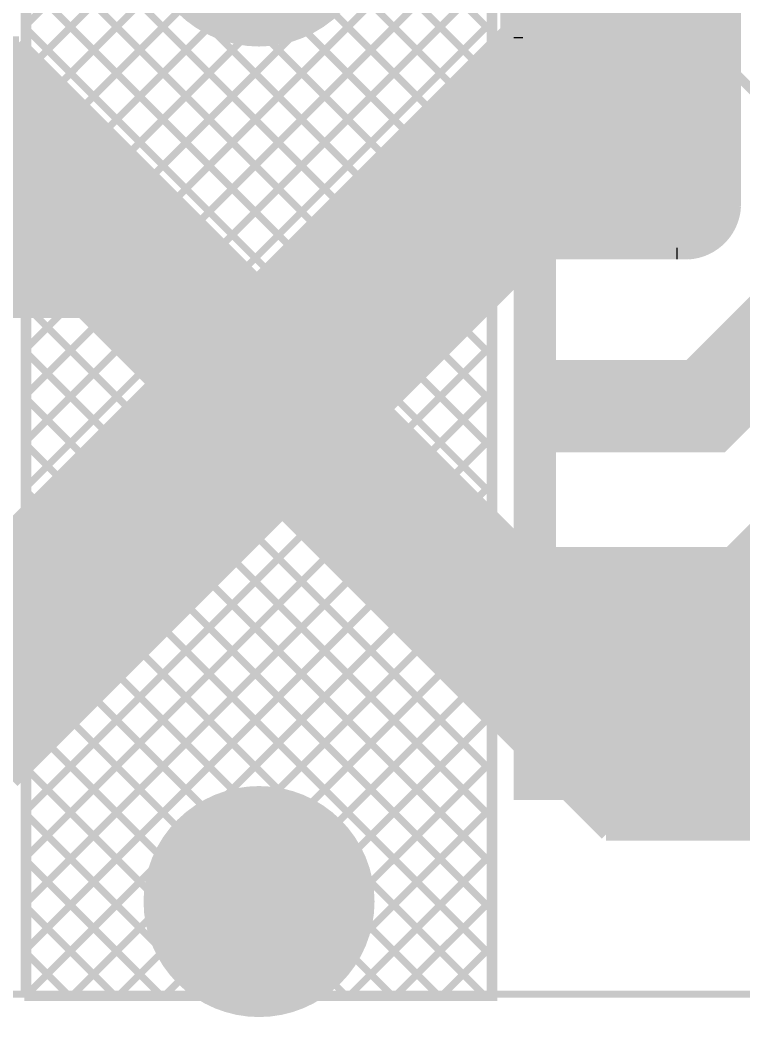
# Model space of a CAD drawing. Extents: x -20 to 155, y -91 to 215.
# Drawn here: x 12.21 to 27.86, y 6.21 to 27.79 of the extents above; entities that cross this region are included whole.
import ezdxf

# ---------------------------------------------------------------- set-up
doc = ezdxf.new("R2010")
doc.units = 0
doc.header["$MEASUREMENT"] = 0
doc.layers.get('0').update_dxf_attribs({"linetype": 'CONTINUOUS'})
for name, color, linetype in [('25-334-0_BOT', 7, 'CONTINUOUS'), ('25-334-0_DRD', 7, 'CONTINUOUS'), ('25-334-0_DRL', 2, 'CONTINUOUS'), ('25-334-0_IN1', 4, 'CONTINUOUS'), ('25-334-0_IN2', 3, 'CONTINUOUS'), ('25-334-0_SMB', 5, 'CONTINUOUS'), ('25-334-0_SMT', 10, 'CONTINUOUS'), ('25-334-0_SST', 12, 'CONTINUOUS'), ('25-334-0_TOP', 11, 'CONTINUOUS'), ('THRUHOLE_TAP', 15, 'CONTINUOUS')]:
    doc.layers.add(name, color=color, linetype=linetype)

# ---------------------------------------------------------------- blocks, each defined once
blk = doc.blocks.new('ROUND_2')
at = {"const_width": 2.49936}
blk.add_lwpolyline([(-1.24968, 0, 1), (1.24968, 0, 1)], format="xyb", close=True, dxfattribs=at)
blk = doc.blocks.new('ROUND_14')
at = {"const_width": 1.905}
blk.add_lwpolyline([(-0.9525, 0, 1), (0.9525, 0, 1)], format="xyb", close=True, dxfattribs=at)
blk = doc.blocks.new('ROUND_30')
at = {"const_width": 0.84963}
blk.add_lwpolyline([(-0.424814, 0, 1), (0.424814, 0, 1)], format="xyb", close=True, dxfattribs=at)
blk = doc.blocks.new('ROUND_79')
at = {"const_width": 1.35001}
blk.add_lwpolyline([(-0.675004, 0, 1), (0.675004, 0, 1)], format="xyb", close=True, dxfattribs=at)

msp = doc.modelspace()

# ---------------------------------------------------------------- linework, layer by layer
at = {"layer": '25-334-0_BOT', "const_width": 0.254}
for points in [[(21.844, 26.543), (11.049, 15.748)], [(26.416, 26.543), (21.844, 26.543)], [(21.8694, 26.543), (21.8694, 21.1074)], [(22.098, 26.543), (22.098, 21.336)], [(22.3266, 26.543), (22.3266, 21.5646)], [(22.5552, 26.543), (22.5552, 21.7932)], [(22.7838, 26.543), (22.7838, 22.0218)], [(23.0124, 26.543), (23.0124, 22.2504)], [(23.241, 26.543), (23.241, 22.479)], [(23.4696, 26.543), (23.4696, 22.7076)], [(23.6982, 26.543), (23.6982, 22.733)], [(23.9268, 26.543), (23.9268, 22.733)], [(24.1554, 26.543), (24.1554, 22.733)], [(24.384, 26.543), (24.384, 22.733)], [(24.6126, 26.543), (24.6126, 22.733)], [(24.8412, 26.543), (24.8412, 22.733)], [(25.0698, 26.543), (25.0698, 22.733)], [(25.2984, 26.543), (25.2984, 22.733)], [(25.527, 26.543), (25.527, 22.733)], [(25.7556, 26.543), (25.7556, 22.733)], [(25.9842, 26.543), (25.9842, 22.733)], [(26.2128, 26.543), (26.2128, 22.733)], [(26.4414, 26.54046), (26.4414, 22.733)], [(26.67, 26.50998), (26.67, 22.733)], [(26.8986, 26.43632), (26.8986, 22.7711)], [(21.6408, 26.3398), (21.6408, 20.8788)], [(27.08148, 26.3398), (21.6408, 26.3398)], [(27.1272, 26.30932), (27.1272, 22.86508)], [(21.4122, 26.1112), (21.4122, 20.6502)], [(27.35326, 26.1112), (21.4122, 26.1112)], [(27.3558, 26.10866), (27.3558, 23.03272)], [(21.1836, 25.8826), (21.1836, 20.4216)], [(27.51582, 25.8826), (21.1836, 25.8826)], [(20.955, 25.654), (20.955, 20.193)], [(27.61742, 25.654), (20.955, 25.654)], [(27.5844, 25.74544), (27.5844, 23.35022)], [(20.7264, 25.4254), (20.7264, 19.9644)], [(27.6733, 25.4254), (20.7264, 25.4254)], [(20.4978, 25.1968), (20.4978, 19.7358)], [(27.686, 25.1968), (20.4978, 25.1968)], [(27.686, 25.273), (27.686, 23.749)], [(20.2692, 24.9682), (20.2692, 19.5072)], [(27.686, 24.9682), (20.2692, 24.9682)], [(20.0406, 24.7396), (20.0406, 19.2786)], [(27.686, 24.7396), (20.0406, 24.7396)], [(19.812, 24.511), (19.812, 19.05)], [(27.686, 24.511), (19.812, 24.511)], [(19.5834, 24.2824), (19.5834, 18.8214)], [(27.686, 24.2824), (19.5834, 24.2824)], [(19.3548, 24.0538), (19.3548, 18.5928)], [(27.686, 24.0538), (19.3548, 24.0538)], [(19.1262, 23.8252), (19.1262, 18.3642)], [(27.686, 23.8252), (19.1262, 23.8252)], [(18.8976, 23.5966), (18.8976, 18.1356)], [(27.66568, 23.5966), (18.8976, 23.5966)], [(18.669, 23.368), (18.669, 17.907)], [(27.59202, 23.368), (18.669, 23.368)], [(18.4404, 23.1394), (18.4404, 17.6784)], [(27.45232, 23.1394), (18.4404, 23.1394)], [(18.2118, 22.9108), (18.2118, 17.4498)], [(27.2034, 22.9108), (18.2118, 22.9108)], [(26.67, 22.733), (23.495, 22.733), (12.7, 11.938), (6.223, 11.938)], [(17.9832, 22.6822), (17.9832, 17.2212)], [(23.4442, 22.6822), (17.9832, 22.6822)], [(17.7546, 22.4536), (17.7546, 16.9926)], [(23.2156, 22.4536), (17.7546, 22.4536)], [(17.526, 22.225), (17.526, 16.764)], [(22.987, 22.225), (17.526, 22.225)], [(17.2974, 21.9964), (17.2974, 16.5354)], [(22.7584, 21.9964), (17.2974, 21.9964)], [(17.0688, 21.7678), (17.0688, 16.3068)], [(22.5298, 21.7678), (17.0688, 21.7678)], [(16.8402, 21.5392), (16.8402, 16.0782)], [(22.3012, 21.5392), (16.8402, 21.5392)], [(16.6116, 21.3106), (16.6116, 15.8496)], [(22.0726, 21.3106), (16.6116, 21.3106)], [(16.383, 21.082), (16.383, 15.621)], [(21.844, 21.082), (16.383, 21.082)], [(16.1544, 20.8534), (16.1544, 15.3924)], [(21.6154, 20.8534), (16.1544, 20.8534)], [(15.9258, 20.6248), (15.9258, 15.1638)], [(21.3868, 20.6248), (15.9258, 20.6248)], [(15.6972, 20.3962), (15.6972, 14.9352)], [(21.1582, 20.3962), (15.6972, 20.3962)], [(15.4686, 20.1676), (15.4686, 14.7066)], [(20.9296, 20.1676), (15.4686, 20.1676)], [(15.24, 19.939), (15.24, 14.478)], [(20.701, 19.939), (15.24, 19.939)], [(15.0114, 19.7104), (15.0114, 14.2494)], [(20.4724, 19.7104), (15.0114, 19.7104)], [(14.7828, 19.4818), (14.7828, 14.0208)], [(20.2438, 19.4818), (14.7828, 19.4818)], [(20.0152, 19.2532), (14.5542, 19.2532)], [(14.5542, 19.2532), (14.5542, 13.7922)], [(14.3256, 19.0246), (14.3256, 13.5636)], [(19.7866, 19.0246), (14.3256, 19.0246)], [(14.097, 18.796), (14.097, 13.335)], [(19.558, 18.796), (14.097, 18.796)], [(13.8684, 18.5674), (13.8684, 13.1064)], [(19.3294, 18.5674), (13.8684, 18.5674)], [(13.6398, 18.3388), (13.6398, 12.8778)], [(19.1008, 18.3388), (13.6398, 18.3388)], [(13.4112, 18.1102), (13.4112, 12.6492)], [(18.8722, 18.1102), (13.4112, 18.1102)], [(13.1826, 17.8816), (13.1826, 12.4206)], [(18.6436, 17.8816), (13.1826, 17.8816)], [(12.954, 17.653), (12.954, 12.192)], [(18.415, 17.653), (12.954, 17.653)], [(12.7254, 17.4244), (12.7254, 11.9634)], [(18.1864, 17.4244), (12.7254, 17.4244)], [(12.4968, 17.1958), (12.4968, 11.938)], [(17.9578, 17.1958), (12.4968, 17.1958)], [(12.2682, 16.9672), (12.2682, 11.938)], [(17.7292, 16.9672), (12.2682, 16.9672)], [(17.5006, 16.7386), (12.0396, 16.7386)], [(17.272, 16.51), (11.811, 16.51)], [(17.0434, 16.2814), (11.5824, 16.2814)], [(16.8148, 16.0528), (11.3538, 16.0528)], [(16.5862, 15.8242), (11.1252, 15.8242)], [(16.3576, 15.5956), (5.61848, 15.5956)], [(16.129, 15.367), (5.31622, 15.367)], [(15.9004, 15.1384), (5.13842, 15.1384)], [(15.6718, 14.9098), (5.0292, 14.9098)], [(15.4432, 14.6812), (4.96824, 14.6812)], [(15.2146, 14.4526), (4.953, 14.4526)], [(14.986, 14.224), (4.953, 14.224)], [(14.7574, 13.9954), (4.953, 13.9954)], [(14.5288, 13.7668), (4.953, 13.7668)], [(14.3002, 13.5382), (4.953, 13.5382)], [(14.0716, 13.3096), (4.953, 13.3096)], [(13.843, 13.081), (4.95808, 13.081)], [(13.6144, 12.8524), (5.0038, 12.8524)], [(13.3858, 12.6238), (5.09524, 12.6238)], [(13.1572, 12.3952), (5.24764, 12.3952)], [(12.9286, 12.1666), (5.49656, 12.1666)]]:
    msp.add_lwpolyline(points, dxfattribs=at)
for points in [[(27.686, 25.273, 0.3994489), (26.416, 26.543)], [(26.67, 22.733, 0.3801993), (27.686, 23.749)]]:
    msp.add_lwpolyline(points, format="xyb", dxfattribs=at)
at = {"layer": '25-334-0_DRD', "const_width": 0.254}
for points in [[(26.90876, 25.96896), (24.36876, 23.42896)], [(26.90876, 23.42896), (24.36876, 25.96896)], [(26.90876, 14.99616), (24.36876, 12.45616)], [(26.90876, 12.45616), (24.36876, 14.99616)], [(17.38376, 9.9822), (16.11376, 8.7122)], [(18.65376, 8.7122), (17.38376, 9.9822)], [(17.38376, 8.9662), (17.38376, 8.4582)], [(16.11376, 8.7122), (17.38376, 7.4422)], [(17.63776, 8.7122), (17.12976, 8.7122)], [(17.38376, 7.4422), (18.65376, 8.7122)]]:
    msp.add_lwpolyline(points, dxfattribs=at)
at = {"layer": '25-334-0_DRL', "const_width": 1.99898}
msp.add_lwpolyline([(29.591, 33.02), (29.591, 21.971), (27.051, 19.431), (23.368, 19.431)], dxfattribs=at)
at = {"layer": '25-334-0_IN1', "const_width": 0.254}
for points in [[(132.207, 40.386), (41.275, 40.386), (31.242, 30.353), (31.242, 19.939), (27.559, 16.256), (23.241, 16.256)], [(12.192, 27.305), (8.509, 27.305)], [(12.192, 27.305), (23.241, 16.256)], [(12.4206, 27.0764), (7.65048, 27.0764)], [(12.2555, 27.2415), (12.2555, 21.463)], [(12.6492, 26.8478), (7.43204, 26.8478)], [(12.4841, 27.0129), (12.4841, 21.463)], [(12.7127, 26.7843), (12.7127, 21.463)], [(12.8778, 26.6192), (7.30758, 26.6192)], [(12.9413, 26.5557), (12.9413, 21.463)], [(13.1064, 26.3906), (7.24154, 26.3906)], [(13.1699, 26.3271), (13.1699, 21.463)], [(13.335, 26.162), (7.2263, 26.162)], [(13.3985, 26.0985), (13.3985, 21.463)], [(13.5636, 25.9334), (7.239, 25.9334)], [(13.6271, 25.8699), (13.6271, 21.4249)], [(13.7922, 25.7048), (7.239, 25.7048)], [(13.8557, 25.6413), (13.8557, 21.1963)], [(14.0208, 25.4762), (7.239, 25.4762)], [(14.0843, 25.4127), (14.0843, 20.9677)], [(14.2494, 25.2476), (7.239, 25.2476)], [(14.3129, 25.1841), (14.3129, 20.7391)], [(14.478, 25.019), (7.239, 25.019)], [(14.5415, 24.9555), (14.5415, 20.5105)], [(14.7066, 24.7904), (7.239, 24.7904)], [(14.7701, 24.7269), (14.7701, 20.2819)], [(14.9352, 24.5618), (7.239, 24.5618)], [(14.9987, 24.4983), (14.9987, 20.0533)], [(15.1638, 24.3332), (7.239, 24.3332)], [(15.2273, 24.2697), (15.2273, 19.8247)], [(15.3924, 24.1046), (7.239, 24.1046)], [(15.4559, 24.0411), (15.4559, 19.5961)], [(15.621, 23.876), (7.239, 23.876)], [(15.8496, 23.6474), (7.239, 23.6474)], [(15.6845, 23.8125), (15.6845, 19.3675)], [(16.0782, 23.4188), (7.239, 23.4188)], [(15.9131, 23.5839), (15.9131, 19.1389)], [(16.3068, 23.1902), (7.239, 23.1902)], [(16.1417, 23.3553), (16.1417, 18.9103)], [(16.5354, 22.9616), (7.239, 22.9616)], [(16.3703, 23.1267), (16.3703, 18.6817)], [(16.5989, 22.8981), (16.5989, 18.4531)], [(16.764, 22.733), (7.24916, 22.733)], [(16.8275, 22.6695), (16.8275, 18.2245)], [(16.9926, 22.5044), (7.29742, 22.5044)], [(17.0561, 22.4409), (17.0561, 17.9959)], [(17.2212, 22.2758), (7.38886, 22.2758)], [(17.2847, 22.2123), (17.2847, 17.7673)], [(17.4498, 22.0472), (7.52856, 22.0472)], [(17.5133, 21.9837), (17.5133, 17.5387)], [(17.6784, 21.8186), (7.74192, 21.8186)], [(17.7419, 21.7551), (17.7419, 17.3101)], [(17.907, 21.59), (8.10006, 21.59)], [(13.589, 21.463), (8.636, 21.463)], [(13.589, 21.463), (24.892, 10.16)], [(17.9705, 21.5265), (17.9705, 17.0815)], [(18.1356, 21.3614), (13.6906, 21.3614)], [(18.1991, 21.2979), (18.1991, 16.8529)], [(18.3642, 21.1328), (13.9192, 21.1328)], [(18.4277, 21.0693), (18.4277, 16.6243)], [(18.5928, 20.9042), (14.1478, 20.9042)], [(18.6563, 20.8407), (18.6563, 16.3957)], [(18.8214, 20.6756), (14.3764, 20.6756)], [(18.8849, 20.6121), (18.8849, 16.1671)], [(19.05, 20.447), (14.605, 20.447)], [(19.1135, 20.3835), (19.1135, 15.9385)], [(19.2786, 20.2184), (14.8336, 20.2184)], [(19.3421, 20.1549), (19.3421, 15.7099)], [(19.5072, 19.9898), (15.0622, 19.9898)], [(19.7358, 19.7612), (15.2908, 19.7612)], [(19.5707, 19.9263), (19.5707, 15.4813)], [(19.9644, 19.5326), (15.5194, 19.5326)], [(19.7993, 19.6977), (19.7993, 15.2527)], [(20.193, 19.304), (15.748, 19.304)], [(20.0279, 19.4691), (20.0279, 15.0241)], [(20.2565, 19.2405), (20.2565, 14.7955)], [(20.4216, 19.0754), (15.9766, 19.0754)], [(20.4851, 19.0119), (20.4851, 14.5669)], [(20.6502, 18.8468), (16.2052, 18.8468)], [(20.7137, 18.7833), (20.7137, 14.3383)], [(20.8788, 18.6182), (16.4338, 18.6182)], [(20.9423, 18.5547), (20.9423, 14.1097)], [(21.1074, 18.3896), (16.6624, 18.3896)], [(21.1709, 18.3261), (21.1709, 13.8811)], [(21.336, 18.161), (16.891, 18.161)], [(21.3995, 18.0975), (21.3995, 13.6525)], [(21.5646, 17.9324), (17.1196, 17.9324)], [(21.6281, 17.8689), (21.6281, 13.4239)], [(21.7932, 17.7038), (17.3482, 17.7038)], [(21.8567, 17.6403), (21.8567, 13.1953)], [(22.0218, 17.4752), (17.5768, 17.4752)], [(22.0853, 17.4117), (22.0853, 12.9667)], [(22.2504, 17.2466), (17.8054, 17.2466)], [(22.3139, 17.1831), (22.3139, 12.7381)], [(22.479, 17.018), (18.034, 17.018)], [(22.5425, 16.9545), (22.5425, 12.5095)], [(22.7076, 16.7894), (18.2626, 16.7894)], [(22.7711, 16.7259), (22.7711, 12.2809)], [(22.9362, 16.5608), (18.4912, 16.5608)], [(22.9997, 16.4973), (22.9997, 12.0523)], [(27.8003, 16.4973), (27.8003, 10.16)], [(35.6108, 16.5608), (27.8638, 16.5608)], [(23.1648, 16.3322), (18.7198, 16.3322)], [(35.3822, 16.3322), (27.6352, 16.3322)], [(35.1536, 16.1036), (18.9484, 16.1036)], [(23.2283, 16.2687), (23.2283, 11.8237)], [(23.4569, 16.256), (23.4569, 11.5951)], [(23.6855, 16.256), (23.6855, 11.3665)], [(23.9141, 16.256), (23.9141, 11.1379)], [(24.1427, 16.256), (24.1427, 10.9093)], [(24.3713, 16.256), (24.3713, 10.6807)], [(24.5999, 16.256), (24.5999, 10.4521)], [(24.8285, 16.256), (24.8285, 10.2235)], [(25.0571, 16.256), (25.0571, 10.16)], [(25.2857, 16.256), (25.2857, 10.16)], [(25.5143, 16.256), (25.5143, 10.16)], [(25.7429, 16.256), (25.7429, 10.16)], [(25.9715, 16.256), (25.9715, 10.16)], [(26.2001, 16.256), (26.2001, 10.16)], [(26.4287, 16.256), (26.4287, 10.16)], [(26.6573, 16.256), (26.6573, 10.16)], [(26.8859, 16.256), (26.8859, 10.16)], [(27.1145, 16.256), (27.1145, 10.16)], [(27.3431, 16.256), (27.3431, 10.16)], [(27.5717, 16.2687), (27.5717, 10.16)], [(34.925, 15.875), (19.177, 15.875)], [(34.6964, 15.6464), (19.4056, 15.6464)], [(34.4678, 15.4178), (19.6342, 15.4178)], [(34.2392, 15.1892), (19.8628, 15.1892)], [(34.0106, 14.9606), (20.0914, 14.9606)], [(33.782, 14.732), (20.32, 14.732)], [(33.5534, 14.5034), (20.5486, 14.5034)], [(33.3248, 14.2748), (20.7772, 14.2748)], [(33.0962, 14.0462), (21.0058, 14.0462)], [(32.8676, 13.8176), (21.2344, 13.8176)], [(32.639, 13.589), (21.463, 13.589)], [(32.4104, 13.3604), (21.6916, 13.3604)], [(32.1818, 13.1318), (21.9202, 13.1318)], [(31.9532, 12.9032), (22.1488, 12.9032)], [(31.7246, 12.6746), (22.3774, 12.6746)], [(31.496, 12.446), (22.606, 12.446)], [(31.2674, 12.2174), (22.8346, 12.2174)], [(31.0388, 11.9888), (23.0632, 11.9888)], [(30.8102, 11.7602), (23.2918, 11.7602)], [(30.5816, 11.5316), (23.5204, 11.5316)], [(30.353, 11.303), (23.749, 11.303)], [(30.1244, 11.0744), (23.9776, 11.0744)], [(29.8958, 10.8458), (24.2062, 10.8458)], [(29.6672, 10.6172), (24.4348, 10.6172)], [(29.4386, 10.3886), (24.6634, 10.3886)], [(29.21, 10.16), (24.892, 10.16)]]:
    msp.add_lwpolyline(points, dxfattribs=at)
at = {"layer": '25-334-0_IN2', "const_width": 0.254}
for points in [[(22.80666, 48.768), (22.80666, 22.04466)], [(23.03526, 48.768), (23.03526, 22.27326)], [(23.26386, 48.768), (23.26386, 22.50186)], [(23.49246, 48.768), (23.49246, 22.733)], [(23.72106, 48.768), (23.72106, 22.733)], [(23.94966, 48.768), (23.94966, 22.733)], [(24.17826, 48.768), (24.17826, 22.733)], [(24.40686, 48.768), (24.40686, 22.733)], [(24.63546, 48.768), (24.63546, 22.733)], [(24.86406, 48.768), (24.86406, 22.733)], [(25.09266, 48.768), (25.09266, 22.733)], [(25.32126, 48.768), (25.32126, 22.733)], [(25.54986, 48.768), (25.54986, 22.733)], [(25.77846, 48.768), (25.77846, 22.733)], [(26.00706, 48.768), (26.00706, 22.733)], [(26.23566, 48.768), (26.23566, 22.733)], [(26.46426, 48.768), (26.46426, 22.733)], [(26.69286, 48.768), (26.69286, 22.76856)], [(26.92146, 48.768), (26.92146, 22.8473)], [(27.15006, 48.768), (27.15006, 22.98192)], [(27.37866, 48.768), (27.37866, 23.19528)], [(27.60726, 48.768), (27.60726, 23.58898)], [(27.686, 48.768), (27.686, 24.003)], [(22.733, 39.878), (22.733, 27.559)], [(27.686, 27.7622), (22.733, 27.7622)], [(22.733, 27.559), (10.922, 15.748)], [(27.686, 27.5336), (22.7076, 27.5336)], [(27.686, 27.305), (22.479, 27.305)], [(22.57806, 27.40406), (22.57806, 21.81606)], [(27.686, 27.0764), (22.2504, 27.0764)], [(22.34946, 27.17546), (22.34946, 21.58746)], [(27.686, 26.8478), (22.0218, 26.8478)], [(22.12086, 26.94686), (22.12086, 21.35886)], [(21.89226, 26.71826), (21.89226, 21.13026)], [(21.66366, 26.48966), (21.66366, 20.90166)], [(27.686, 26.6192), (21.7932, 26.6192)], [(21.43506, 26.26106), (21.43506, 20.67306)], [(27.686, 26.3906), (21.5646, 26.3906)], [(21.20646, 26.03246), (21.20646, 20.44446)], [(27.686, 26.162), (21.336, 26.162)], [(20.97786, 25.80386), (20.97786, 20.21586)], [(27.686, 25.9334), (21.1074, 25.9334)], [(20.74926, 25.57526), (20.74926, 19.98726)], [(27.686, 25.7048), (20.8788, 25.7048)], [(20.52066, 25.34666), (20.52066, 19.75866)], [(27.686, 25.4762), (20.6502, 25.4762)], [(20.29206, 25.11806), (20.29206, 19.53006)], [(27.686, 25.2476), (20.4216, 25.2476)], [(27.686, 25.019), (20.193, 25.019)], [(27.686, 24.7904), (19.9644, 24.7904)], [(20.06346, 24.88946), (20.06346, 19.30146)], [(27.686, 24.5618), (19.7358, 24.5618)], [(19.83486, 24.66086), (19.83486, 19.07286)], [(27.686, 24.3332), (19.5072, 24.3332)], [(19.60626, 24.43226), (19.60626, 18.84426)], [(27.686, 24.1046), (19.2786, 24.1046)], [(19.37766, 24.20366), (19.37766, 18.61566)], [(27.67584, 23.876), (19.05, 23.876)], [(19.14906, 23.97506), (19.14906, 18.38706)], [(27.62758, 23.6474), (18.8214, 23.6474)], [(18.92046, 23.74646), (18.92046, 18.15846)], [(27.53106, 23.4188), (18.5928, 23.4188)], [(18.69186, 23.51786), (18.69186, 17.92986)], [(27.37612, 23.1902), (18.3642, 23.1902)], [(18.46326, 23.28926), (18.46326, 17.70126)], [(27.12212, 22.9616), (18.1356, 22.9616)], [(18.23466, 23.06066), (18.23466, 17.47266)], [(18.00606, 22.83206), (18.00606, 17.24406)], [(23.495, 22.733), (12.065, 11.303)], [(17.77746, 22.60346), (17.77746, 17.01546)], [(23.495, 22.733), (17.907, 22.733)], [(26.416, 22.733), (23.495, 22.733)], [(26.43886, 22.733), (26.416, 22.733)], [(17.54886, 22.37486), (17.54886, 16.78686)], [(23.2664, 22.5044), (17.6784, 22.5044)], [(17.32026, 22.14626), (17.32026, 16.55826)], [(23.0378, 22.2758), (17.4498, 22.2758)], [(17.09166, 21.91766), (17.09166, 16.32966)], [(22.8092, 22.0472), (17.2212, 22.0472)], [(16.86306, 21.68906), (16.86306, 16.10106)], [(22.5806, 21.8186), (16.9926, 21.8186)], [(16.63446, 21.46046), (16.63446, 15.87246)], [(22.352, 21.59), (16.764, 21.59)], [(22.1234, 21.3614), (16.5354, 21.3614)], [(21.8948, 21.1328), (16.3068, 21.1328)], [(16.40586, 21.23186), (16.40586, 15.64386)], [(21.6662, 20.9042), (16.0782, 20.9042)], [(16.17726, 21.00326), (16.17726, 15.41526)], [(21.4376, 20.6756), (15.8496, 20.6756)], [(15.94866, 20.77466), (15.94866, 15.18666)], [(21.209, 20.447), (15.621, 20.447)], [(15.72006, 20.54606), (15.72006, 14.95806)], [(20.9804, 20.2184), (15.3924, 20.2184)], [(15.49146, 20.31746), (15.49146, 14.72946)], [(20.7518, 19.9898), (15.1638, 19.9898)], [(15.26286, 20.08886), (15.26286, 14.50086)], [(20.5232, 19.7612), (14.9352, 19.7612)], [(15.03426, 19.86026), (15.03426, 14.27226)], [(20.2946, 19.5326), (14.7066, 19.5326)], [(14.80566, 19.63166), (14.80566, 14.04366)], [(20.066, 19.304), (14.478, 19.304)], [(14.57706, 19.40306), (14.57706, 13.81506)], [(14.34846, 19.17446), (14.34846, 13.58646)], [(14.11986, 18.94586), (14.11986, 13.35786)], [(19.8374, 19.0754), (14.2494, 19.0754)], [(13.89126, 18.71726), (13.89126, 13.12926)], [(19.6088, 18.8468), (14.0208, 18.8468)], [(13.66266, 18.48866), (13.66266, 12.90066)], [(19.3802, 18.6182), (13.7922, 18.6182)], [(13.43406, 18.26006), (13.43406, 12.67206)], [(19.1516, 18.3896), (13.5636, 18.3896)], [(13.20546, 18.03146), (13.20546, 12.44346)], [(18.923, 18.161), (13.335, 18.161)], [(12.97686, 17.80286), (12.97686, 12.21486)], [(18.6944, 17.9324), (13.1064, 17.9324)], [(12.74826, 17.57426), (12.74826, 11.98626)], [(18.4658, 17.7038), (12.8778, 17.7038)], [(18.2372, 17.4752), (12.6492, 17.4752)], [(18.0086, 17.2466), (12.4206, 17.2466)], [(12.51966, 17.34566), (12.51966, 11.75766)], [(17.78, 17.018), (12.192, 17.018)], [(12.29106, 17.11706), (12.29106, 11.52906)], [(17.5514, 16.7894), (11.9634, 16.7894)], [(17.3228, 16.5608), (11.7348, 16.5608)], [(17.0942, 16.3322), (11.5062, 16.3322)], [(16.8656, 16.1036), (11.2776, 16.1036)], [(16.637, 15.875), (11.049, 15.875)], [(16.4084, 15.6464), (-3.81254, 15.6464)], [(16.1798, 15.4178), (-3.81, 15.4178)], [(15.9512, 15.1892), (-3.81, 15.1892)], [(15.7226, 14.9606), (-3.81, 14.9606)], [(15.494, 14.732), (-3.81, 14.732)], [(15.2654, 14.5034), (-3.81, 14.5034)], [(15.0368, 14.2748), (-3.81, 14.2748)], [(14.8082, 14.0462), (-3.81, 14.0462)], [(14.5796, 13.8176), (-3.81, 13.8176)], [(14.351, 13.589), (-3.81, 13.589)], [(14.1224, 13.3604), (-3.81, 13.3604)], [(13.8938, 13.1318), (-3.80746, 13.1318)], [(13.6652, 12.9032), (-3.77952, 12.9032)], [(13.4366, 12.6746), (-3.72364, 12.6746)], [(13.208, 12.446), (-3.63728, 12.446)], [(12.9794, 12.2174), (-3.51282, 12.2174)], [(12.7508, 11.9888), (-3.34518, 11.9888)], [(12.5222, 11.7602), (-3.11658, 11.7602)], [(12.2936, 11.5316), (-2.77876, 11.5316)]]:
    msp.add_lwpolyline(points, dxfattribs=at)
msp.add_lwpolyline([(26.416, 22.733, 0.4), (27.686, 24.003)], format="xyb", dxfattribs=at)
at = {"layer": '25-334-0_SMB', "const_width": 1.99898}
msp.add_lwpolyline([(25.908, 24.765), (22.86, 24.765), (11.938, 13.843), (6.35, 13.843)], dxfattribs=at)
at = {"layer": '25-334-0_SMT', "const_width": 1.99898}
msp.add_lwpolyline([(25.654, 13.843), (23.495, 13.843), (12.7, 24.638), (9.144, 24.638)], dxfattribs=at)
at = {"layer": '25-334-0_SST'}
for points, const_width in [([(-2.6162, 31.7119), (-2.6162, 6.71068), (37.38372, 6.71068), (37.38372, 31.7119), (-2.6162, 31.7119)], 0.1524), ([(22.46376, 31.78556), (22.46376, 6.63956), (12.30376, 6.63956)], 0.1524), ([(12.30376, 31.78556), (12.30376, 6.63956)], 0.1524), ([(16.45158, 31.78556), (12.30376, 27.63774)], 0.1524), ([(17.4498, 31.78556), (12.30376, 26.63698)], 0.1524), ([(18.45056, 31.78556), (12.30376, 25.63622)], 0.1524), ([(19.45132, 31.78556), (12.30376, 24.638)], 0.1524), ([(20.44954, 31.78556), (12.30376, 23.63724)], 0.1524), ([(21.4503, 31.78556), (12.30376, 22.63648)], 0.1524), ([(22.45106, 31.78556), (12.30376, 21.63826)], 0.1524), ([(12.3825, 31.7119), (12.3825, 6.71068)], 0.1524), ([(13.15466, 31.78556), (22.46376, 22.47646)], 0.1524), ([(14.15542, 31.78556), (22.46376, 23.47722)], 0.1524), ([(15.15364, 31.78556), (22.46376, 24.47544)], 0.1524), ([(16.1544, 31.78556), (22.46376, 25.4762)], 0.1524), ([(17.15516, 31.78556), (22.46376, 26.47696)], 0.1524), ([(18.15338, 31.78556), (22.46376, 27.47518)], 0.1524), ([(22.38248, 6.71068), (22.38248, 31.7119)], 0.1524), ([(12.30376, 31.6357), (22.46376, 21.4757)], 0.1524), ([(22.46376, 30.7975), (12.30376, 20.6375)], 0.1524), ([(12.30376, 30.63748), (22.46376, 20.47748)], 0.1524), ([(22.46376, 29.79674), (12.30376, 19.63674)], 0.1524), ([(12.30376, 29.63672), (22.46376, 19.47672)], 0.1524), ([(22.46376, 28.79852), (12.30376, 18.63852)], 0.1524), ([(12.30376, 28.63596), (22.46376, 18.47596)], 0.1524), ([(22.46376, 27.79776), (12.30376, 17.63776)], 0.1524), ([(12.30376, 27.63774), (22.46376, 17.47774)], 0.1524), ([(22.99716, 26.32456), (22.99716, 27.41676), (26.90876, 27.41676), (28.28036, 26.04516), (28.28036, 12.37996), (26.90876, 11.00836), (22.99716, 11.00836), (22.99716, 26.32456)], 0.2032), ([(23.70836, 27.41676), (22.99716, 27.41676)], 0.2032), ([(22.99716, 27.41676), (22.99716, 27.39136)], 0.2032), ([(22.99716, 27.39136), (23.02256, 11.00836)], 0.2032), ([(23.00732, 27.41676), (23.00732, 20.83816)], 0.2032), ([(23.1902, 27.41676), (23.1902, 11.00836)], 0.2032), ([(23.37308, 27.41676), (23.37308, 11.00836)], 0.2032), ([(23.55596, 27.41676), (23.55596, 11.00836)], 0.2032), ([(23.70836, 27.41676), (23.70836, 11.00836)], 0.2032), ([(23.70836, 27.29484), (22.99716, 27.29484)], 0.2032), ([(23.70836, 27.11196), (22.99716, 27.11196)], 0.2032), ([(23.70836, 26.92908), (22.99716, 26.92908)], 0.2032), ([(22.46376, 26.797), (12.30376, 16.637)], 0.1524), ([(23.70836, 26.7462), (22.99716, 26.7462)], 0.2032), ([(12.30376, 26.63698), (22.46376, 16.47698)], 0.1524), ([(23.70836, 26.56332), (22.99716, 26.56332)], 0.2032), ([(23.70836, 26.38044), (22.99716, 26.38044)], 0.2032), ([(23.70836, 26.19756), (22.99716, 26.19756)], 0.2032), ([(23.70836, 26.01468), (22.99716, 26.01468)], 0.2032), ([(23.70836, 25.8318), (22.99716, 25.8318)], 0.2032), ([(22.46376, 25.79878), (12.30376, 15.63878)], 0.1524), ([(12.30376, 25.63622), (22.46376, 15.47622)], 0.1524), ([(23.70836, 25.64892), (22.9997, 25.64892)], 0.2032), ([(23.70836, 25.46604), (22.9997, 25.46604)], 0.2032), ([(23.70836, 25.28316), (22.9997, 25.28316)], 0.2032), ([(23.70836, 25.10028), (22.9997, 25.10028)], 0.2032), ([(22.46376, 24.79802), (12.30376, 14.63802)], 0.1524), ([(23.70836, 24.9174), (22.9997, 24.9174)], 0.2032), ([(23.70836, 24.73452), (22.9997, 24.73452)], 0.2032), ([(12.30376, 24.638), (22.46376, 14.478)], 0.1524), ([(23.70836, 24.55164), (22.9997, 24.55164)], 0.2032), ([(23.70836, 24.36876), (22.9997, 24.36876)], 0.2032), ([(23.70836, 24.18588), (22.9997, 24.18588)], 0.2032), ([(23.70836, 24.003), (23.00224, 24.003)], 0.2032), ([(22.46376, 23.79726), (12.30376, 13.63726)], 0.1524), ([(23.70836, 23.82012), (23.00224, 23.82012)], 0.2032), ([(23.70836, 23.63724), (23.00224, 23.63724)], 0.2032), ([(12.30376, 23.63724), (22.46376, 13.47724)], 0.1524), ([(23.70836, 23.45436), (23.00224, 23.45436)], 0.2032), ([(23.70836, 23.27148), (23.00224, 23.27148)], 0.2032), ([(23.70836, 23.0886), (23.00224, 23.0886)], 0.2032), ([(22.46376, 22.79904), (12.30376, 12.63904)], 0.1524), ([(23.70836, 22.90572), (23.00224, 22.90572)], 0.2032), ([(12.30376, 22.63648), (22.46376, 12.47648)], 0.1524), ([(23.70836, 22.72284), (23.00224, 22.72284)], 0.2032), ([(23.70836, 22.53996), (23.00224, 22.53996)], 0.2032), ([(23.70836, 22.35708), (23.00478, 22.35708)], 0.2032), ([(23.70836, 22.1742), (23.00478, 22.1742)], 0.2032), ([(23.70836, 21.99132), (23.00478, 21.99132)], 0.2032), ([(22.46376, 21.79828), (12.30376, 11.63828)], 0.1524), ([(23.70836, 21.80844), (23.00478, 21.80844)], 0.2032), ([(12.30376, 21.63826), (22.46376, 11.47826)], 0.1524), ([(23.70836, 21.62556), (23.00478, 21.62556)], 0.2032), ([(23.70836, 21.44268), (23.00478, 21.44268)], 0.2032), ([(23.70836, 21.2598), (23.00478, 21.2598)], 0.2032), ([(23.70836, 21.07692), (23.00478, 21.07692)], 0.2032), ([(23.70836, 20.89404), (23.00478, 20.89404)], 0.2032), ([(22.46376, 20.79752), (12.30376, 10.63752)], 0.1524), ([(12.30376, 20.6375), (22.46376, 10.4775)], 0.1524), ([(23.70836, 20.71116), (23.00732, 20.71116)], 0.2032), ([(23.70836, 20.52828), (23.00732, 20.52828)], 0.2032), ([(23.70836, 20.3454), (23.00732, 20.3454)], 0.2032), ([(23.70836, 20.16252), (23.00732, 20.16252)], 0.2032), ([(23.70836, 19.97964), (23.00732, 19.97964)], 0.2032), ([(22.46376, 19.7993), (12.30376, 9.6393)], 0.1524), ([(23.70836, 19.79676), (23.00732, 19.79676)], 0.2032), ([(12.30376, 19.63674), (22.46376, 9.47674)], 0.1524), ([(23.70836, 19.61388), (23.00732, 19.61388)], 0.2032), ([(23.70836, 19.431), (23.00732, 19.431)], 0.2032), ([(23.70836, 19.24812), (23.00732, 19.24812)], 0.2032), ([(23.70836, 19.06524), (23.00986, 19.06524)], 0.2032), ([(22.46376, 18.79854), (12.30376, 8.63854)], 0.1524), ([(23.70836, 18.88236), (23.00986, 18.88236)], 0.2032), ([(23.70836, 18.69948), (23.00986, 18.69948)], 0.2032), ([(12.30376, 18.63852), (22.46376, 8.47852)], 0.1524), ([(23.70836, 18.5166), (23.00986, 18.5166)], 0.2032), ([(23.70836, 18.33372), (23.00986, 18.33372)], 0.2032), ([(23.70836, 18.15084), (23.00986, 18.15084)], 0.2032), ([(23.70836, 17.96796), (23.00986, 17.96796)], 0.2032), ([(22.46376, 17.79778), (12.30376, 7.63778)], 0.1524), ([(12.30376, 17.63776), (22.46376, 7.47776)], 0.1524), ([(23.70836, 17.78508), (23.00986, 17.78508)], 0.2032), ([(23.70836, 17.6022), (23.00986, 17.6022)], 0.2032), ([(23.70836, 17.41932), (23.0124, 17.41932)], 0.2032), ([(23.70836, 17.23644), (23.0124, 17.23644)], 0.2032), ([(23.70836, 17.05356), (23.0124, 17.05356)], 0.2032), ([(22.46376, 16.79956), (12.30376, 6.63956)], 0.1524), ([(23.70836, 16.87068), (23.0124, 16.87068)], 0.2032), ([(12.30376, 16.637), (21.49348, 7.44728)], 0.1524), ([(23.70836, 16.6878), (23.0124, 16.6878)], 0.2032), ([(23.70836, 16.50492), (23.0124, 16.50492)], 0.2032), ([(23.70836, 16.32204), (23.0124, 16.32204)], 0.2032), ([(23.70836, 16.13916), (23.0124, 16.13916)], 0.2032), ([(23.70836, 15.95628), (23.0124, 15.95628)], 0.2032), ([(22.46376, 15.7988), (13.30198, 6.63956)], 0.1524), ([(23.70836, 15.7734), (23.01494, 15.7734)], 0.2032), ([(12.30376, 15.63878), (20.49272, 7.44728)], 0.1524), ([(23.70836, 15.59052), (23.01494, 15.59052)], 0.2032), ([(23.70836, 15.40764), (23.01494, 15.40764)], 0.2032), ([(23.70836, 15.22476), (23.01494, 15.22476)], 0.2032), ([(23.70836, 15.04188), (23.01494, 15.04188)], 0.2032), ([(23.70836, 14.859), (23.01494, 14.859)], 0.2032), ([(12.30376, 14.63802), (19.49196, 7.44728)], 0.1524), ([(22.46376, 14.79804), (14.30274, 6.63956)], 0.1524), ([(23.70836, 14.67612), (23.01494, 14.67612)], 0.2032), ([(23.70836, 14.49324), (23.01494, 14.49324)], 0.2032), ([(23.70836, 14.31036), (23.01494, 14.31036)], 0.2032), ([(23.70836, 14.12748), (23.01748, 14.12748)], 0.2032), ([(23.70836, 13.9446), (23.01748, 13.9446)], 0.2032), ([(22.46376, 13.79982), (15.3035, 6.63956)], 0.1524), ([(23.70836, 13.76172), (23.01748, 13.76172)], 0.2032), ([(12.30376, 13.63726), (18.49374, 7.44728)], 0.1524), ([(23.70836, 13.57884), (23.01748, 13.57884)], 0.2032), ([(23.70836, 13.39596), (23.01748, 13.39596)], 0.2032), ([(23.70836, 13.21308), (23.01748, 13.21308)], 0.2032), ([(23.70836, 13.0302), (23.01748, 13.0302)], 0.2032), ([(23.70836, 12.84732), (23.01748, 12.84732)], 0.2032), ([(22.46376, 12.79906), (16.30172, 6.63956)], 0.1524), ([(23.70836, 12.66444), (23.01748, 12.66444)], 0.2032), ([(12.30376, 12.63904), (17.49298, 7.44728)], 0.1524), ([(23.70836, 12.48156), (23.02002, 12.48156)], 0.2032), ([(23.70836, 12.29868), (23.02002, 12.29868)], 0.2032), ([(23.70836, 12.1158), (23.02002, 12.1158)], 0.2032), ([(22.46376, 11.7983), (17.30248, 6.63956)], 0.1524), ([(23.70836, 11.93292), (23.02002, 11.93292)], 0.2032), ([(12.30376, 11.63828), (16.49222, 7.44728)], 0.1524), ([(23.70836, 11.75004), (23.02002, 11.75004)], 0.2032), ([(23.70836, 11.56716), (23.02002, 11.56716)], 0.2032), ([(23.70836, 11.38428), (23.02002, 11.38428)], 0.2032), ([(23.70836, 11.2014), (23.02002, 11.2014)], 0.2032), ([(23.70836, 11.00836), (23.02256, 11.00836)], 0.2032), ([(22.46376, 10.80008), (18.30324, 6.63956)], 0.1524), ([(12.30376, 10.63752), (15.494, 7.44728)], 0.1524), ([(12.30376, 9.6393), (14.49324, 7.44728)], 0.1524), ([(22.46376, 9.79932), (19.30146, 6.63956)], 0.1524), ([(22.46376, 8.79856), (20.30222, 6.63956)], 0.1524), ([(12.30376, 8.63854), (13.49248, 7.44728)], 0.1524), ([(22.46376, 7.80034), (21.30298, 6.63956)], 0.1524), ([(12.30376, 7.63778), (12.49426, 7.44728)], 0.1524), ([(12.49426, 7.44728), (13.30198, 6.63956)], 0.1524), ([(13.49248, 7.44728), (14.30274, 6.63956)], 0.1524), ([(14.49324, 7.44728), (15.3035, 6.63956)], 0.1524), ([(15.494, 7.44728), (16.30172, 6.63956)], 0.1524), ([(16.49222, 7.44728), (17.30248, 6.63956)], 0.1524), ([(17.49298, 7.44728), (18.30324, 6.63956)], 0.1524), ([(18.49374, 7.44728), (19.30146, 6.63956)], 0.1524), ([(19.49196, 7.44728), (20.30222, 6.63956)], 0.1524), ([(20.49272, 7.44728), (21.30298, 6.63956)], 0.1524), ([(21.49348, 7.44728), (22.3012, 6.63956)], 0.1524), ([(22.46376, 6.79958), (22.3012, 6.63956)], 0.1524)]:
    msp.add_lwpolyline(points, dxfattribs=dict(at, const_width=const_width))
at = {"layer": '25-334-0_TOP', "const_width": 0.254}
for points in [[(132.334, 40.386), (41.402, 40.386), (31.242, 30.226), (31.242, 19.939), (27.559, 16.256), (23.241, 16.256)], [(12.192, 27.305), (8.509, 27.305)], [(12.192, 27.305), (23.241, 16.256)], [(12.3952, 27.1018), (7.6835, 27.1018)], [(12.2555, 27.2415), (12.2555, 21.463)], [(12.6238, 26.8732), (7.45236, 26.8732)], [(12.4841, 27.0129), (12.4841, 21.463)], [(12.8524, 26.6446), (7.31774, 26.6446)], [(12.7127, 26.7843), (12.7127, 21.463)], [(13.081, 26.416), (7.24662, 26.416)], [(12.9413, 26.5557), (12.9413, 21.463)], [(13.1699, 26.3271), (13.1699, 21.463)], [(13.3096, 26.1874), (7.2263, 26.1874)], [(13.3985, 26.0985), (13.3985, 21.463)], [(13.5382, 25.9588), (7.239, 25.9588)], [(13.6271, 25.8699), (13.6271, 21.4249)], [(13.7668, 25.7302), (7.239, 25.7302)], [(13.8557, 25.6413), (13.8557, 21.1963)], [(13.9954, 25.5016), (7.239, 25.5016)], [(14.0843, 25.4127), (14.0843, 20.9677)], [(14.224, 25.273), (7.239, 25.273)], [(14.3129, 25.1841), (14.3129, 20.7391)], [(14.4526, 25.0444), (7.239, 25.0444)], [(14.5415, 24.9555), (14.5415, 20.5105)], [(14.6812, 24.8158), (7.239, 24.8158)], [(14.7701, 24.7269), (14.7701, 20.2819)], [(14.9098, 24.5872), (7.239, 24.5872)], [(14.9987, 24.4983), (14.9987, 20.0533)], [(15.1384, 24.3586), (7.239, 24.3586)], [(15.2273, 24.2697), (15.2273, 19.8247)], [(15.367, 24.13), (7.239, 24.13)], [(15.4559, 24.0411), (15.4559, 19.5961)], [(15.5956, 23.9014), (7.239, 23.9014)], [(15.8242, 23.6728), (7.239, 23.6728)], [(15.6845, 23.8125), (15.6845, 19.3675)], [(16.0528, 23.4442), (7.239, 23.4442)], [(15.9131, 23.5839), (15.9131, 19.1389)], [(16.2814, 23.2156), (7.239, 23.2156)], [(16.1417, 23.3553), (16.1417, 18.9103)], [(16.51, 22.987), (7.239, 22.987)], [(16.3703, 23.1267), (16.3703, 18.6817)], [(16.7386, 22.7584), (7.2517, 22.7584)], [(16.5989, 22.8981), (16.5989, 18.4531)], [(16.9672, 22.5298), (7.3025, 22.5298)], [(16.8275, 22.6695), (16.8275, 18.2245)], [(17.0561, 22.4409), (17.0561, 17.9959)], [(17.1958, 22.3012), (7.39648, 22.3012)], [(17.2847, 22.2123), (17.2847, 17.7673)], [(17.4244, 22.0726), (7.53618, 22.0726)], [(17.5133, 21.9837), (17.5133, 17.5387)], [(17.653, 21.844), (7.747, 21.844)], [(17.7419, 21.7551), (17.7419, 17.3101)], [(17.8816, 21.6154), (8.08736, 21.6154)], [(13.589, 21.463), (8.636, 21.463)], [(13.589, 21.463), (23.495, 11.557)], [(17.9705, 21.5265), (17.9705, 17.0815)], [(18.1102, 21.3868), (13.6652, 21.3868)], [(18.1991, 21.2979), (18.1991, 16.8529)], [(18.3388, 21.1582), (13.8938, 21.1582)], [(18.4277, 21.0693), (18.4277, 16.6243)], [(18.5674, 20.9296), (14.1224, 20.9296)], [(18.6563, 20.8407), (18.6563, 16.3957)], [(18.796, 20.701), (14.351, 20.701)], [(18.8849, 20.6121), (18.8849, 16.1671)], [(19.0246, 20.4724), (14.5796, 20.4724)], [(19.1135, 20.3835), (19.1135, 15.9385)], [(19.2532, 20.2438), (14.8082, 20.2438)], [(19.3421, 20.1549), (19.3421, 15.7099)], [(19.4818, 20.0152), (15.0368, 20.0152)], [(19.7104, 19.7866), (15.2654, 19.7866)], [(19.5707, 19.9263), (19.5707, 15.4813)], [(19.939, 19.558), (15.494, 19.558)], [(19.7993, 19.6977), (19.7993, 15.2527)], [(20.1676, 19.3294), (15.7226, 19.3294)], [(20.0279, 19.4691), (20.0279, 15.0241)], [(20.3962, 19.1008), (15.9512, 19.1008)], [(20.2565, 19.2405), (20.2565, 14.7955)], [(20.6248, 18.8722), (16.1798, 18.8722)], [(20.4851, 19.0119), (20.4851, 14.5669)], [(20.7137, 18.7833), (20.7137, 14.3383)], [(20.8534, 18.6436), (16.4084, 18.6436)], [(20.9423, 18.5547), (20.9423, 14.1097)], [(21.082, 18.415), (16.637, 18.415)], [(21.1709, 18.3261), (21.1709, 13.8811)], [(21.3106, 18.1864), (16.8656, 18.1864)], [(21.3995, 18.0975), (21.3995, 13.6525)], [(21.5392, 17.9578), (17.0942, 17.9578)], [(21.6281, 17.8689), (21.6281, 13.4239)], [(21.7678, 17.7292), (17.3228, 17.7292)], [(21.8567, 17.6403), (21.8567, 13.1953)], [(21.9964, 17.5006), (17.5514, 17.5006)], [(22.0853, 17.4117), (22.0853, 12.9667)], [(22.225, 17.272), (17.78, 17.272)], [(22.3139, 17.1831), (22.3139, 12.7381)], [(22.4536, 17.0434), (18.0086, 17.0434)], [(22.5425, 16.9545), (22.5425, 12.5095)], [(22.6822, 16.8148), (18.2372, 16.8148)], [(22.7711, 16.7259), (22.7711, 12.2809)], [(22.9108, 16.5862), (18.4658, 16.5862)], [(22.9997, 16.4973), (22.9997, 12.0523)], [(27.8003, 16.4973), (27.8003, 11.557)], [(35.6362, 16.5862), (27.8892, 16.5862)], [(23.1394, 16.3576), (18.6944, 16.3576)], [(35.4076, 16.3576), (27.6606, 16.3576)], [(35.179, 16.129), (18.923, 16.129)], [(23.2283, 16.2687), (23.2283, 11.8237)], [(23.4569, 16.256), (23.4569, 11.5951)], [(23.6855, 16.256), (23.6855, 11.557)], [(23.9141, 16.256), (23.9141, 11.557)], [(24.1427, 16.256), (24.1427, 11.557)], [(24.3713, 16.256), (24.3713, 11.557)], [(24.5999, 16.256), (24.5999, 11.557)], [(24.8285, 16.256), (24.8285, 11.557)], [(25.0571, 16.256), (25.0571, 11.557)], [(25.2857, 16.256), (25.2857, 11.557)], [(25.5143, 16.256), (25.5143, 11.557)], [(25.7429, 16.256), (25.7429, 11.557)], [(25.9715, 16.256), (25.9715, 11.557)], [(26.2001, 16.256), (26.2001, 11.557)], [(26.4287, 16.256), (26.4287, 11.557)], [(26.6573, 16.256), (26.6573, 11.557)], [(26.8859, 16.256), (26.8859, 11.557)], [(27.1145, 16.256), (27.1145, 11.557)], [(27.3431, 16.256), (27.3431, 11.557)], [(27.5717, 16.2687), (27.5717, 11.557)], [(34.9504, 15.9004), (19.1516, 15.9004)], [(34.7218, 15.6718), (19.3802, 15.6718)], [(34.4932, 15.4432), (19.6088, 15.4432)], [(34.2646, 15.2146), (19.8374, 15.2146)], [(34.036, 14.986), (20.066, 14.986)], [(33.8074, 14.7574), (20.2946, 14.7574)], [(33.5788, 14.5288), (20.5232, 14.5288)], [(33.3502, 14.3002), (20.7518, 14.3002)], [(33.1216, 14.0716), (20.9804, 14.0716)], [(32.893, 13.843), (21.209, 13.843)], [(32.6644, 13.6144), (21.4376, 13.6144)], [(32.4358, 13.3858), (21.6662, 13.3858)], [(32.2072, 13.1572), (21.8948, 13.1572)], [(31.9786, 12.9286), (22.1234, 12.9286)], [(31.75, 12.7), (22.352, 12.7)], [(31.5214, 12.4714), (22.5806, 12.4714)], [(31.2928, 12.2428), (22.8092, 12.2428)], [(31.0642, 12.0142), (23.0378, 12.0142)], [(30.8356, 11.7856), (23.2664, 11.7856)], [(30.607, 11.557), (23.495, 11.557)]]:
    msp.add_lwpolyline(points, dxfattribs=at)

# ---------------------------------------------------------------- block references
at = {"layer": '25-334-0_BOT'}
for name, p in [('ROUND_2', (17.38376, 29.71292)), ('ROUND_14', (25.63876, 24.69896)), ('ROUND_14', (25.63876, 13.72616)), ('ROUND_2', (17.38376, 8.7122))]:
    msp.add_blockref(name, p, dxfattribs=at)
at = {"layer": '25-334-0_DRL'}
for name, p in [('ROUND_30', (25.63876, 24.69896)), ('ROUND_30', (25.63876, 13.72616)), ('ROUND_79', (17.38376, 8.7122))]:
    msp.add_blockref(name, p, dxfattribs=at)
at = {"layer": '25-334-0_IN1'}
for name, p in [('ROUND_2', (17.38376, 29.71292)), ('ROUND_14', (25.63876, 24.69896)), ('ROUND_14', (25.63876, 13.72616)), ('ROUND_2', (17.38376, 8.7122))]:
    msp.add_blockref(name, p, dxfattribs=at)
at = {"layer": '25-334-0_IN2'}
for name, p in [('ROUND_2', (17.38376, 29.71292)), ('ROUND_14', (25.63876, 24.69896)), ('ROUND_14', (25.63876, 13.72616)), ('ROUND_2', (17.38376, 8.7122))]:
    msp.add_blockref(name, p, dxfattribs=at)
at = {"layer": '25-334-0_SMB'}
for name, p in [('ROUND_2', (17.38376, 29.71292)), ('ROUND_14', (25.63876, 24.69896)), ('ROUND_14', (25.63876, 13.72616)), ('ROUND_2', (17.38376, 8.7122))]:
    msp.add_blockref(name, p, dxfattribs=at)
at = {"layer": '25-334-0_SMT'}
for name, p in [('ROUND_2', (17.38376, 29.71292)), ('ROUND_14', (25.63876, 24.69896)), ('ROUND_14', (25.63876, 13.72616)), ('ROUND_2', (17.38376, 8.7122))]:
    msp.add_blockref(name, p, dxfattribs=at)
at = {"layer": '25-334-0_TOP'}
for name, p in [('ROUND_2', (17.38376, 29.71292)), ('ROUND_14', (25.63876, 24.69896)), ('ROUND_14', (25.63876, 13.72616)), ('ROUND_2', (17.38376, 8.7122))]:
    msp.add_blockref(name, p, dxfattribs=at)
at = {"layer": 'THRUHOLE_TAP'}
for name, p in [('ROUND_30', (25.63876, 24.69896)), ('ROUND_30', (25.63876, 13.72616)), ('ROUND_79', (17.38376, 8.7122))]:
    msp.add_blockref(name, p, dxfattribs=at)

doc.saveas('drawing.dxf')
